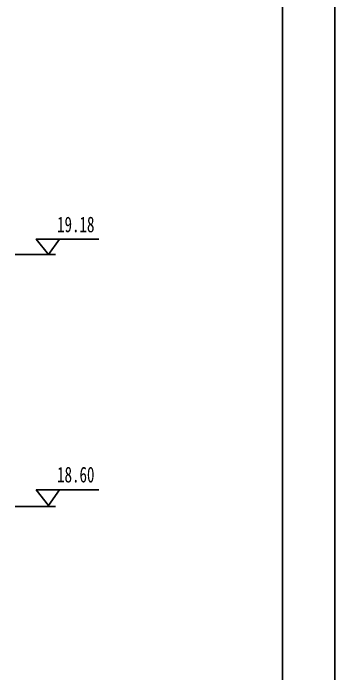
# Model space of a CAD drawing. Extents: x -45948 to -32738, y 12741 to 19047.
# Drawn here: x -39946 to -39330, y 16781 to 18044 of the extents above; entities that cross this region are included whole.
import ezdxf

# ---------------------------------------------------------------- set-up
doc = ezdxf.new("R2010")
doc.units = 0
doc.layers.get('0').update_dxf_attribs({"linetype": 'CONTINUOUS'})
doc.layers.add('TK', color=1, linetype='CONTINUOUS')
doc.styles.add('XREF1$0$STYLE3', font='simsun.ttf', dxfattribs={"width": 0.7})

msp = doc.modelspace()

# ---------------------------------------------------------------- linework, layer by layer
at = {"color": 40, "linetype": 'BYBLOCK'}
for p, q in [((-39856.73011, 17612.42149), (-39781.38719, 17612.42149)), ((-39941.62918, 17583.14679), (-39864.59126, 17583.14679)), ((-39856.73011, 17132.54493), (-39781.38719, 17132.54493)), ((-39941.62918, 17101.07675), (-39864.59126, 17101.07675))]:
    msp.add_line(p, q, dxfattribs=at)
for points in [[(-39856.73011, 17612.42149), (-39901.53324, 17612.42149), (-39878.0019, 17582.65239)], [(-39856.73011, 17132.54493), (-39901.53324, 17132.54493), (-39878.0019, 17102.77583)]]:
    msp.add_lwpolyline(points, close=True, dxfattribs=at)
at = {"layer": 'TK', "linetype": 'CONTINUOUS'}
for p, q in [((-39329.99957, 16129.13136), (-39329.99957, 19046.90703)), ((-39429.99957, 16229.13136), (-39429.99957, 18979.13136))]:
    msp.add_line(p, q, dxfattribs=at)
at = {"layer": 'TK', "linetype": 'CONTINUOUS', "const_width": 2.5}
msp.add_lwpolyline([(-43279.99957, 18979.13136), (-43279.99957, 16229.13136), (-39429.99957, 16229.13136), (-39429.99957, 18979.13136), (-43279.99957, 18979.13136)], dxfattribs=at)

# ---------------------------------------------------------------- texts
at = {"color": 41, "linetype": 'BYBLOCK', "char_height": 30, "attachment_point": 5, "style": 'XREF1$0$STYLE3'}
for s, insert in [('19.18', (-39825.75822, 17640.16621)), ('18.60', (-39825.75822, 17161.68262))]:
    msp.add_mtext(s, dxfattribs=dict(at, insert=insert))

doc.saveas('drawing.dxf')
